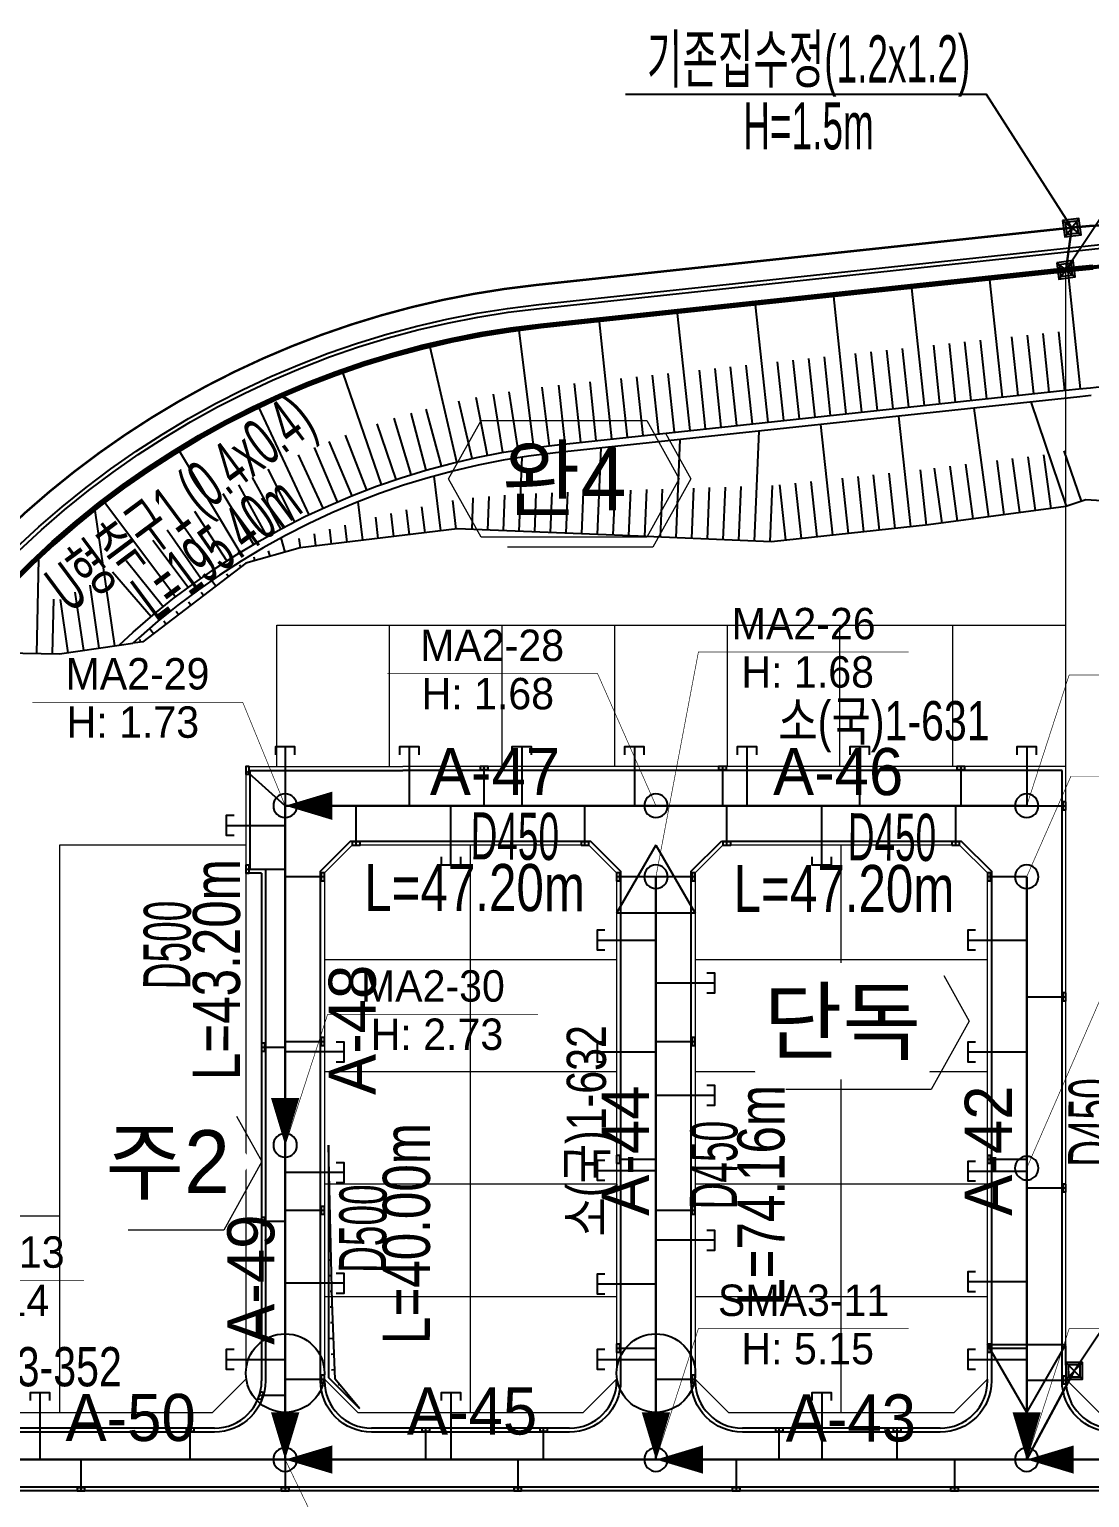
# Model space of a CAD drawing. Extents: x 230860 to 235519, y 342878 to 344985.
# Drawn here: x 232319.9 to 232454.9, y 344217 to 344403.8 of the extents above; entities that cross this region are included whole.
import ezdxf
from ezdxf.enums import TextEntityAlignment as Align

# ---------------------------------------------------------------- set-up
doc = ezdxf.new("R2010")
doc.units = 0
doc.set_wipeout_variables(frame=1)
doc.linetypes.add('PHANTOM2', pattern=[1.25, 0.625, -0.125, 0.125, -0.125, 0.125, -0.125])
for name, color, linetype in [('##L형측구', 8, 'Continuous'), ('##보도', 3, 'Continuous'), ('#00_구역계_금회 변경(210413)', 1, 'Continuous'), ('CE-SLOP-FILL', 9, 'Continuous'), ('MN info M1', 2, 'Continuous'), ('storm_2호 우수받이', 1, 'Continuous'), ('storm_arrow', 7, 'Continuous'), ('storm_MH', 2, 'Continuous'), ('storm_pipe dia_length', 7, 'Continuous'), ('storm_pipe text', 1, 'Continuous'), ('storm_U형측구', 130, 'Continuous'), ('storm_블록연결관', 1, 'Continuous'), ('storm_집수정', 4, 'Continuous'), ('도로시종점', 1, 'Continuous'), ('맨홀지시선', 7, 'Continuous'), ('블록맨홀', 1, 'Continuous')]:
    doc.layers.add(name, color=color, linetype=linetype)
for name, color, linetype, lineweight in [('00_도로_계획선', 7, 'Continuous', 0), ('0_도로명', 7, 'Continuous', 0), ('0_획지경계선', 8, 'Continuous', 5), ('storm_pipe', 160, 'Continuous', 30), ('블럭명', 7, 'Continuous', 0)]:
    doc.layers.add(name, color=color, linetype=linetype, lineweight=lineweight)
doc.styles.get("Standard").update_dxf_attribs({"font": 'Dotum.TTF'})
doc.styles.add('돋움체', font='DotumChe.TTF')
doc.styles.add('스타일1', font='H2HDRM.TTF')
doc.linetypes.add('XUC', pattern='A,0.4,-0.15,["U <",돋움체,S=0.1,R=0,X=-0.1,Y=-0.05],-0.05', length=0.6)

# ---------------------------------------------------------------- blocks, each defined once
blk = doc.blocks.new('집수정')
at = {"layer": 'storm_집수정', "color": 7}
for p, q in [((244925.87, 275599.39), (244924.05, 275597.04)), ((244926.13, 275597.31), (244923.78, 275599.12))]:
    blk.add_line(p, q, dxfattribs=at)
for points in [[(244924.05, 275597.04), (244926.13, 275597.31), (244925.87, 275599.39), (244923.78, 275599.12)], [(244924.31, 275597.37), (244925.8, 275597.57), (244925.61, 275599.05), (244924.12, 275598.86)]]:
    blk.add_lwpolyline(points, close=True, dxfattribs=at)
blk = doc.blocks.new('1')
at = {"layer": 'storm_MH', "flags": 128}
blk.add_lwpolyline([(-0.75, 0, 1), (0.75, 0, 1)], format="xyb", close=True, dxfattribs=at)

msp = doc.modelspace()

# ---------------------------------------------------------------- hatches: boundary and pattern name
at = {"layer": '블록맨홀'}
h = msp.add_hatch(color=9, dxfattribs=at)
h.dxf.hatch_style = 1
edge = h.paths.add_edge_path(flags=17)
edge.add_line((232453.816, 344377.715), (232451.454, 344379.515))
h.paths.add_polyline_path([(232451.791, 344379.258), (232451.992, 344377.772), (232453.478, 344377.972), (232453.278, 344379.459)], flags=16)
h.paths.add_polyline_path([(232451.454, 344379.515), (232451.735, 344377.434), (232453.816, 344377.715), (232453.535, 344379.796)])
edge = h.paths.add_edge_path()
edge.add_line((232451.735, 344377.434), (232453.535, 344379.796))

# ---------------------------------------------------------------- linework, layer by layer
at = {"layer": '##L형측구'}
for points in [[(232318.251, 344337.849), (232321.131, 344340.523), (232324.102, 344343.096), (232327.16, 344345.564), (232330.301, 344347.923), (232333.524, 344350.174), (232336.822, 344352.31), (232340.193, 344354.332), (232343.632, 344356.235), (232347.134, 344358.019), (232350.695, 344359.678), (232354.313, 344361.214), (232357.982, 344362.623), (232361.697, 344363.905), (232365.454, 344365.056), (232369.25, 344366.077), (232373.078, 344366.965), (232376.934, 344367.721), (232380.815, 344368.341), (232384.809, 344368.839), (232459.086, 344376.788)], [(232348.001, 344309.545), (232367.493, 344309.545)], [(232348.001, 344309.545), (232348.001, 344296.967)], [(232451.401, 344309.545), (232367.493, 344309.545)], [(232451.401, 344232.088), (232451.401, 344309.545)]]:
    msp.add_lwpolyline(points, dxfattribs=at)
for points in [[(232357.001, 344231.845), (232357.001, 344296.717), (232360.829, 344300.545), (232391.372, 344300.545), (232395.201, 344296.717), (232395.201, 344231.845, -0.4142136), (232388.701, 344225.345), (232363.501, 344225.345, -0.4142136)], [(232408.029, 344300.545), (232438.573, 344300.545), (232442.401, 344296.717), (232442.401, 344232.088), (232442.401, 344231.845, -0.4142136), (232435.901, 344225.345), (232410.701, 344225.345, -0.4142136), (232404.201, 344231.845), (232404.201, 344296.717)], [(232531.151, 344102.341, 0.4142136), (232559.651, 344130.841), (232559.651, 344135.975), (232561.401, 344151.229), (232561.401, 344205.845, 0.4142136), (232548.901, 344218.345), (232270.911, 344218.345, 0.4142136), (232258.411, 344205.845), (232258.411, 344117.841, 0.4142136), (232273.911, 344102.341)]]:
    msp.add_lwpolyline(points, format="xyb", close=True, dxfattribs=at)
for points in [[(232348.001, 344296.967), (232350.001, 344296.967), (232350.001, 344231.845, -0.4142136), (232343.501, 344225.345), (232270.911, 344225.345, -0.4142136)], [(232457.901, 344225.345, -0.4142136), (232451.401, 344231.845)]]:
    msp.add_lwpolyline(points, format="xyb", dxfattribs=at)
at = {"layer": '##보도', "color": 8}
for points in [[(232318.598, 344337.489), (232321.465, 344340.151), (232324.423, 344342.712), (232327.467, 344345.169), (232330.595, 344347.518), (232333.803, 344349.759), (232337.087, 344351.886), (232340.443, 344353.899), (232343.866, 344355.794), (232347.353, 344357.569), (232350.898, 344359.221), (232354.5, 344360.75), (232358.153, 344362.154), (232361.852, 344363.429), (232365.592, 344364.575), (232369.371, 344365.592), (232373.183, 344366.476), (232377.022, 344367.228), (232380.885, 344367.846), (232384.867, 344368.342), (232459.136, 344376.291)], [(232349.501, 344296.467), (232347.501, 344296.467)], [(232349.501, 344296.467), (232349.501, 344231.845)], [(232451.901, 344233.845), (232451.901, 344236.33)], [(232357.501, 344232.088), (232357.501, 344231.845)], [(232394.701, 344232.088), (232394.701, 344231.845)], [(232404.701, 344232.088), (232404.701, 344231.845)], [(232451.901, 344231.845), (232451.901, 344232.088)], [(232388.701, 344225.845), (232363.501, 344225.845)], [(232435.901, 344225.845), (232410.701, 344225.845)]]:
    msp.add_lwpolyline(points, dxfattribs=at)
for points in [[(232343.501, 344225.845), (232270.911, 344225.845, -0.4142136), (232258.911, 344237.845), (232258.911, 344281.493)], [(232435.901, 344225.845, 0.4142136), (232441.901, 344231.845), (232441.901, 344232.088)], [(232560.901, 344151.258), (232560.901, 344205.845, 0.4142136), (232548.901, 344217.845), (232270.911, 344217.845, 0.4142136), (232258.911, 344205.845), (232258.911, 344117.841, 0.4142136), (232273.911, 344102.841), (232531.151, 344102.841)]]:
    msp.add_lwpolyline(points, format="xyb", dxfattribs=at)
for centre, start, end in [((232343.501, 344231.845), 270, 0), ((232363.501, 344231.845), 180, 270), ((232388.701, 344231.845), 270, 0), ((232410.701, 344231.845), 180, 270), ((232457.901, 344231.845), 180, 270)]:
    msp.add_arc(centre, 6, start, end, dxfattribs=at)
at = {"layer": '#00_구역계_금회 변경(210413)', "linetype": 'PHANTOM2', "ltscale": 20, "const_width": 0.3, "flags": 128}
msp.add_lwpolyline([(232023.898, 344289.364), (232030.531, 344289.026), (232043.601, 344288.138), (232080.14, 344285.346), (232097.92, 344284.293), (232117.754, 344282.993), (232125.614, 344282.399), (232137.55, 344281.631), (232157.734, 344280.228), (232177.728, 344278.951), (232198.023, 344277.905), (232218.42, 344278.857), (232233.264, 344282.106), (232245.282, 344286.376), (232249.795, 344288.107), (232254.246, 344289.994), (232258.628, 344292.034), (232262.937, 344294.225), (232267.168, 344296.565), (232271.314, 344299.05), (232275.372, 344301.678), (232279.336, 344304.445), (232283.201, 344307.347), (232286.964, 344310.383), (232290.618, 344313.547), (232294.161, 344316.836), (232297.587, 344320.246), (232313.67, 344336.818), (232316.517, 344339.652), (232319.461, 344342.385), (232322.497, 344345.015), (232325.623, 344347.537), (232328.835, 344349.95), (232332.128, 344352.249), (232335.499, 344354.434), (232338.943, 344356.5), (232342.458, 344358.445), (232346.037, 344360.267), (232349.678, 344361.964), (232353.376, 344363.533), (232357.125, 344364.974), (232360.922, 344366.284), (232364.763, 344367.461), (232368.642, 344368.504), (232372.554, 344369.412), (232376.496, 344370.184), (232380.463, 344370.818), (232384.449, 344371.315), (232452.997, 344378.651), (232454.948, 344378.828), (232456.904, 344378.941), (232458.862, 344378.99), (232460.821, 344378.975), (232462.779, 344378.896), (232464.733, 344378.753), (232466.681, 344378.546), (232468.621, 344378.276), (232470.552, 344377.943), (232479.652, 344375.902), (232481.041, 344375.59), (232483.596, 344374.968), (232486.45, 344374.273), (232495.009, 344372.461), (232499.081, 344371.599), (232538.644, 344362.748), (232557.298, 344357.07), (232563.106, 344355.345), (232564.403, 344354.983), (232565.712, 344354.665), (232567.03, 344354.392), (232568.357, 344354.162), (232569.691, 344353.978), (232571.031, 344353.839), (232572.374, 344353.745), (232573.72, 344353.696), (232575.067, 344353.693), (232576.413, 344353.734), (232577.757, 344353.822), (232579.097, 344353.954), (232580.432, 344354.131), (232598.835, 344356.893), (232598.835, 344356.893), (232615.69, 344360.429), (232622.221, 344361.986), (232625.865, 344362.855), (232625.865, 344362.855), (232628.057, 344363.164), (232630.257, 344363.409), (232632.463, 344363.589), (232634.674, 344363.704), (232636.887, 344363.755), (232727.023, 344364.533), (232729.387, 344364.517), (232731.749, 344364.427), (232751.97, 344362.95), (232759.941, 344362.231), (232763.82, 344361.752), (232765.63, 344361.529), (232770.755, 344360.805), (232775.792, 344360.018), (232783.656, 344358.526), (232791.466, 344356.778), (232799.216, 344354.778), (232806.896, 344352.526), (232814.499, 344350.026), (232822.017, 344347.28), (232829.441, 344344.291), (232836.764, 344341.061), (232843.979, 344337.596), (232889.108, 344314.57), (232889.481, 344309.391), (232881.341, 344266.254), (232877.499, 344246.611), (232874.945, 344232.517), (232874.271, 344218.268), (232875.134, 344209.776), (232882.429, 344185.035), (232895.612, 344149.82), (232922.066, 344102.477), (232926.514, 344094.161), (232980.514, 344014.161), (233008.876, 343976.936), (233012.741, 343966.88), (233016.145, 343887.735), (233019.822, 343868.381), (233044.8, 343774.592), (233048.514, 343693.67), (233049.441, 343688.235), (233067.194, 343632.173), (233067.437, 343629.126), (233063.809, 343533.354), (233064.439, 343522.175), (233066.65, 343513.19), (233069.773, 343505.386), (233076.074, 343497.513), (233086.501, 343489.662), (233097.943, 343482.445), (233107.682, 343477.119), (233111.504, 343458.117), (233108.754, 343456.627), (233108.754, 343456.627), (233101.78, 343447.36), (233096.55, 343445.52), (233091.07, 343439.83), (233084.14, 343428.36), (233080.25, 343421.92), (233079.96, 343405.11), (233076.11, 343391.99), (233061.15, 343374.45), (233058.66, 343365.76), (233054.631, 343358.506), (233052.7, 343355.03), (233049.51, 343341.3), (233049.77, 343339.48), (233030.245, 343335.193), (232974.33, 343277.97), (232971.95, 343277.48), (232966.13, 343276.28), (232965.81, 343276.07), (232937.137, 343257.61), (232818.11, 343134.97), (232811.86, 343128.78), (232723.615, 343039.09), (232720.48, 343029.84), (232714.93, 343028.2), (232708.85, 343027.68), (232702.89, 343025.34), (232684.48, 343022.24), (232675.86, 343014.96), (232656.64, 343016.47), (232650.39, 343016.96), (232638.289, 343018.529), (232634.217, 343019.058), (232632.486, 343019.083), (232506.755, 343150.979), (232371.045, 343280.518), (232230.117, 343412.802), (232224.857, 343417.715), (232195.632, 343445.009), (232179.037, 343460.762), (232168.555, 343473.181), (232153.897, 343495.289), (232142.471, 343517.128), (232140.188, 343522.455), (232136.055, 343538.551), (232135.467, 343554.863), (232135.387, 343561.34), (232135.248, 343572.67), (232136.365, 343598.107), (232151.049, 343812.635), (232150.562, 343932.138), (232150.55, 343933.659), (232150.434, 343938.657), (232150.199, 343943.652), (232149.845, 343948.639), (232149.373, 343953.617), (232148.782, 343958.582), (232148.073, 343963.531), (232147.246, 343968.462), (232146.302, 343973.373), (232145.242, 343978.259), (232144.066, 343983.118), (232142.774, 343987.949), (232141.367, 343992.747), (232139.847, 343997.51), (232138.214, 344002.236), (232136.469, 344006.921), (232134.612, 344011.564), (232132.646, 344016.161), (232130.571, 344020.71), (232128.388, 344025.208), (232126.099, 344029.654), (232123.704, 344034.043), (232121.206, 344038.374), (232118.605, 344042.644), (232115.903, 344046.851), (232091.852, 344083.341), (232067.899, 344083.341), (232034.824, 344133.522), (232018.39, 344158.455), (232018.044, 344158.981), (232015.314, 344163.17), (232012.618, 344167.381), (232009.957, 344171.614), (232007.331, 344175.868), (232004.739, 344180.144), (232002.183, 344184.442), (231999.662, 344188.759), (231997.177, 344193.098), (231994.727, 344197.457), (231992.313, 344201.835), (231989.935, 344206.234), (231988.663, 344208.633), (231980.325, 344221.579), (231979.44, 344223.353), (231977.24, 344227.856), (231975.075, 344232.377), (231972.948, 344236.916), (231970.858, 344241.471), (231968.806, 344246.044), (231966.791, 344250.634), (231964.813, 344255.24), (231962.874, 344259.861), (231960.973, 344264.499), (231959.109, 344269.152), (231957.284, 344273.821), (231955.497, 344278.503), (231955.072, 344279.647), (231953.749, 344283.201), (231952.039, 344287.912), (231951.662, 344288.978), (231952.635, 344288.989), (231960.846, 344288.871), (231961.863, 344288.878), (231968.729, 344288.926), (231974.518, 344289.119), (231985.163, 344289.397), (231990.881, 344289.479), (232002.63, 344289.477), (232002.63, 344289.477), (232010.957, 344289.395), (232021.545, 344289.37)], close=True, dxfattribs=at)
at = {"layer": '00_도로_계획선', "linetype": 'Continuous'}
for points in [[(232455.318, 344373.841), (232453.489, 344373.675), (232385.024, 344366.348), (232381.167, 344365.867), (232377.371, 344365.26), (232373.6, 344364.522), (232369.857, 344363.653), (232366.145, 344362.655), (232362.47, 344361.529), (232358.838, 344360.276), (232355.25, 344358.897), (232351.711, 344357.395), (232348.228, 344355.772), (232344.803, 344354.028), (232341.44, 344352.167), (232338.146, 344350.191), (232334.92, 344348.1), (232331.769, 344345.9), (232328.695, 344343.591), (232325.705, 344341.179), (232322.8, 344338.662), (232319.983, 344336.047), (232317.228, 344333.305)], [(232451.901, 344232.088), (232451.901, 344373.505)], [(232351.459, 344328.045), (232451.901, 344328.045)], [(232347.501, 344310.045), (232347.501, 344232.088)], [(232323.776, 344300.045), (232323.776, 344227.845)], [(232357.501, 344296.51), (232357.501, 344232.088)], [(232394.701, 344296.51), (232394.701, 344232.088)], [(232404.701, 344296.51), (232404.701, 344232.088)], [(232441.901, 344232.088), (232441.901, 344296.51)], [(232261.911, 344252.845), (232323.776, 344252.845)], [(232347.501, 344232.088), (232343.258, 344227.845)], [(232357.501, 344232.088), (232361.743, 344227.845)], [(232394.701, 344232.088), (232390.458, 344227.845)], [(232404.701, 344232.088), (232408.943, 344227.845)], [(232441.901, 344232.088), (232437.658, 344227.845)], [(232451.901, 344232.088), (232456.144, 344227.845)], [(232270.396, 344227.845), (232343.258, 344227.845)], [(232361.743, 344227.845), (232390.458, 344227.845)], [(232408.943, 344227.845), (232433.416, 344227.845)], [(232433.416, 344227.845), (232437.658, 344227.845)]]:
    msp.add_lwpolyline(points, dxfattribs=at)
at = {"layer": '00_도로_계획선', "linetype": 'Continuous', "flags": 128}
for points in [[(232351.459, 344310.045), (232351.459, 344328.045)], [(232347.501, 344310.045), (232367.493, 344310.045)], [(232451.901, 344310.045), (232367.493, 344310.045)], [(232347.501, 344300.045), (232323.776, 344300.045)], [(232361.036, 344300.045), (232357.501, 344296.51)], [(232391.165, 344300.045), (232361.036, 344300.045)], [(232391.165, 344300.045), (232394.701, 344296.51)], [(232408.236, 344300.045), (232404.701, 344296.51)], [(232438.366, 344300.045), (232408.236, 344300.045)], [(232438.366, 344300.045), (232441.901, 344296.51)]]:
    msp.add_lwpolyline(points, dxfattribs=at)
at = {"layer": '0_획지경계선'}
for p, q in [((232376.101, 344227.845), (232376.101, 344300.045)), ((232423.301, 344227.845), (232423.301, 344300.045)), ((232357.501, 344285.462), (232394.701, 344285.462)), ((232404.701, 344285.462), (232441.901, 344285.462)), ((232357.501, 344271.215), (232394.701, 344271.215)), ((232404.701, 344271.215), (232441.901, 344271.215)), ((232357.501, 344256.914), (232394.701, 344256.914)), ((232404.701, 344256.914), (232441.901, 344256.914)), ((232357.501, 344242.613), (232394.701, 344242.613)), ((232404.701, 344242.613), (232441.901, 344242.613))]:
    msp.add_line(p, q, dxfattribs=at)
for points in [[(232365.792, 344310.045), (232365.792, 344328.045)], [(232380.125, 344310.045), (232380.125, 344328.045)], [(232394.458, 344310.045), (232394.458, 344328.045)], [(232408.791, 344310.045), (232408.791, 344328.045)], [(232423.124, 344310.045), (232423.124, 344328.045)], [(232437.513, 344310.045), (232437.513, 344328.045)]]:
    msp.add_lwpolyline(points, dxfattribs=at)
at = {"layer": 'CE-SLOP-FILL', "color": 8}
for p, q in [((232453.759, 344358.116), (232452.163, 344373.03)), ((232433.873, 344355.987), (232432.277, 344370.902)), ((232443.816, 344357.051), (232442.22, 344371.966)), ((232413.986, 344353.859), (232412.39, 344368.774)), ((232423.93, 344354.923), (232422.334, 344369.838)), ((232404.043, 344352.795), (232402.447, 344367.71)), ((232384.162, 344350.621), (232382.306, 344365.505)), ((232394.1, 344351.731), (232392.504, 344366.646)), ((232447.793, 344357.477), (232446.995, 344364.934)), ((232449.782, 344357.69), (232448.984, 344365.147)), ((232451.771, 344357.903), (232450.973, 344365.36)), ((232374.338, 344348.781), (232370.947, 344363.393)), ((232429.896, 344355.562), (232429.098, 344363.019)), ((232431.884, 344355.774), (232431.086, 344363.232)), ((232435.862, 344356.2), (232435.063, 344363.658)), ((232437.85, 344356.413), (232437.052, 344363.87)), ((232439.839, 344356.626), (232439.041, 344364.083)), ((232441.828, 344356.839), (232441.029, 344364.296)), ((232445.805, 344357.264), (232445.007, 344364.722)), ((232415.975, 344354.072), (232415.177, 344361.529)), ((232417.964, 344354.285), (232417.166, 344361.742)), ((232419.952, 344354.498), (232419.154, 344361.955)), ((232421.941, 344354.71), (232421.143, 344362.168)), ((232425.918, 344355.136), (232425.12, 344362.593)), ((232427.907, 344355.349), (232427.109, 344362.806)), ((232364.761, 344345.923), (232359.868, 344360.102)), ((232396.089, 344351.944), (232395.291, 344359.401)), ((232398.077, 344352.156), (232397.279, 344359.614)), ((232400.066, 344352.369), (232399.268, 344359.827)), ((232402.055, 344352.582), (232401.257, 344360.04)), ((232406.032, 344353.008), (232405.234, 344360.465)), ((232408.021, 344353.221), (232407.222, 344360.678)), ((232410.009, 344353.433), (232409.211, 344360.891)), ((232411.998, 344353.646), (232411.2, 344361.104)), ((232380.208, 344350.017), (232379.025, 344357.423)), ((232382.183, 344350.333), (232381, 344357.739)), ((232386.147, 344350.868), (232385.219, 344358.31)), ((232388.134, 344351.092), (232387.336, 344358.55)), ((232390.123, 344351.305), (232389.325, 344358.763)), ((232392.111, 344351.518), (232391.313, 344358.975)), ((232355.535, 344342.077), (232349.198, 344355.672)), ((232372.4, 344348.286), (232370.453, 344355.529)), ((232376.286, 344349.233), (232374.591, 344356.539)), ((232378.245, 344349.637), (232376.803, 344356.997)), ((232442.071, 344341.816), (232440.208, 344355.66)), ((232451.978, 344343.165), (232447.454, 344356.435)), ((232366.651, 344346.575), (232364.205, 344353.665)), ((232368.556, 344347.183), (232366.359, 344354.353)), ((232370.469, 344347.767), (232368.522, 344355.01)), ((232432.153, 344340.542), (232430.635, 344354.635)), ((232362.886, 344345.226), (232360.195, 344352.227)), ((232412.257, 344338.723), (232412.852, 344352.732)), ((232422.21, 344339.471), (232420.692, 344353.571)), ((232346.763, 344337.286), (232339.047, 344350.149)), ((232359.179, 344343.726), (232356.249, 344350.63)), ((232361.02, 344344.507), (232358.09, 344351.412)), ((232392.275, 344339.564), (232392.708, 344350.576)), ((232402.266, 344339.147), (232402.798, 344351.656)), ((232453.871, 344343.81), (232451.682, 344350.232)), ((232357.348, 344342.922), (232354.18, 344349.719)), ((232382.283, 344339.958), (232382.654, 344349.395)), ((232438.106, 344341.282), (232437.168, 344348.258)), ((232440.089, 344341.549), (232439.154, 344348.498)), ((232444.053, 344342.083), (232443.125, 344348.978)), ((232446.035, 344342.349), (232445.111, 344349.217)), ((232448.017, 344342.616), (232447.097, 344349.457)), ((232449.999, 344342.883), (232449.082, 344349.697)), ((232351.964, 344340.276), (232348.333, 344346.838)), ((232353.744, 344341.187), (232350.342, 344347.871)), ((232372.304, 344340.014), (232371.466, 344347)), ((232420.222, 344339.257), (232419.462, 344346.308)), ((232424.199, 344339.685), (232423.44, 344346.735)), ((232426.187, 344339.9), (232425.428, 344346.948)), ((232428.176, 344340.114), (232427.417, 344347.162)), ((232430.164, 344340.328), (232429.405, 344347.375)), ((232434.141, 344340.756), (232433.382, 344347.802)), ((232436.124, 344341.016), (232435.182, 344348.018)), ((232348.478, 344338.314), (232344.62, 344344.746)), ((232350.214, 344339.308), (232346.583, 344345.87)), ((232378.286, 344340.115), (232378.455, 344344.403)), ((232380.284, 344340.036), (232380.462, 344344.555)), ((232384.281, 344339.879), (232384.474, 344344.777)), ((232386.28, 344339.8), (232386.479, 344344.863)), ((232388.278, 344339.722), (232388.483, 344344.934)), ((232390.277, 344339.643), (232390.487, 344345.002)), ((232394.274, 344339.486), (232394.496, 344345.139)), ((232396.272, 344339.401), (232396.518, 344345.206)), ((232398.27, 344339.317), (232398.523, 344345.271)), ((232400.268, 344339.232), (232400.527, 344345.336)), ((232404.265, 344339.062), (232404.537, 344345.467)), ((232406.263, 344338.977), (232406.541, 344345.532)), ((232408.261, 344338.892), (232408.546, 344345.597)), ((232410.259, 344338.807), (232410.55, 344345.662)), ((232414.256, 344338.638), (232414.559, 344345.792)), ((232416.245, 344338.829), (232415.485, 344345.881)), ((232418.233, 344339.043), (232417.474, 344346.094)), ((232330.816, 344325.388), (232328.3, 344342.63)), ((232338.541, 344331.602), (232329.532, 344343.594)), ((232345.076, 344336.212), (232340.997, 344342.505)), ((232362.375, 344338.823), (232361.786, 344343.732)), ((232368.332, 344339.538), (232367.955, 344342.687)), ((232370.318, 344339.776), (232369.919, 344343.104)), ((232374.29, 344340.253), (232373.854, 344343.888)), ((232376.287, 344340.193), (232376.447, 344344.237)), ((232343.402, 344335.118), (232339.108, 344341.268)), ((232360.389, 344338.585), (232360.129, 344340.759)), ((232364.361, 344339.061), (232364.036, 344341.767)), ((232366.347, 344339.3), (232365.995, 344342.234)), ((232340.14, 344332.803), (232335.636, 344338.799)), ((232341.762, 344333.973), (232337.469, 344340.123)), ((232352.508, 344337.327), (232351.99, 344339.148)), ((232354.432, 344337.87), (232354.288, 344339.07)), ((232356.418, 344338.109), (232356.232, 344339.66)), ((232358.404, 344338.347), (232358.179, 344340.224)), ((232350.584, 344336.78), (232350.389, 344337.467)), ((232320.891, 344324.419), (232321.133, 344336.433)), ((232336.976, 344330.357), (232332.267, 344336.194)), ((232346.869, 344335.422), (232346.675, 344335.677)), ((232348.66, 344336.233), (232348.536, 344336.671)), ((232328.837, 344325.099), (232327.665, 344333.135)), ((232335.426, 344329.093), (232330.516, 344334.762)), ((232343.687, 344332.998), (232343.14, 344333.716)), ((232345.278, 344334.21), (232345.038, 344334.525)), ((232322.891, 344324.379), (232323.031, 344331.351)), ((232324.879, 344324.522), (232323.89, 344331.298)), ((232326.858, 344324.811), (232325.776, 344332.226)), ((232342.096, 344331.786), (232341.797, 344332.178)), ((232338.914, 344329.362), (232338.614, 344329.756)), ((232340.505, 344330.574), (232340.202, 344330.972)), ((232335.732, 344326.938), (232335.229, 344327.599)), ((232337.323, 344328.15), (232337.04, 344328.522)), ((232334.083, 344325.865), (232334.035, 344326.194)), ((232358.015, 344261.235), (232358.008, 344261.235)), ((232358.061, 344259.236), (232358.031, 344259.235)), ((232358.108, 344257.236), (232358.001, 344257.234)), ((232358.154, 344255.237), (232358.077, 344255.235)), ((232358.201, 344253.237), (232358.101, 344253.235)), ((232358.247, 344251.238), (232358.124, 344251.235)), ((232358.294, 344249.238), (232358.147, 344249.235)), ((232358.34, 344247.239), (232358.001, 344247.231)), ((232358.387, 344245.239), (232358.194, 344245.235)), ((232358.433, 344243.24), (232358.217, 344243.235)), ((232358.492, 344241.241), (232358.246, 344241.23)), ((232358.577, 344239.243), (232358.289, 344239.23)), ((232358.663, 344237.244), (232358.001, 344237.216)), ((232358.749, 344235.246), (232358.375, 344235.23)), ((232358.834, 344233.248), (232358.417, 344233.23)), ((232359.415, 344231.439), (232359.262, 344231.313)), ((232360.683, 344229.892), (232360.606, 344229.829))]:
    msp.add_line(p, q, dxfattribs=at)
for points in [[(232455.355, 344373.342), (232453.538, 344373.178), (232451.954, 344373.008), (232385.082, 344365.851), (232381.237, 344365.372), (232377.459, 344364.768), (232373.705, 344364.033), (232369.978, 344363.168), (232366.283, 344362.174), (232362.625, 344361.053), (232359.009, 344359.806), (232355.437, 344358.433), (232351.915, 344356.938), (232348.447, 344355.322), (232345.038, 344353.587), (232341.69, 344351.734), (232338.41, 344349.767), (232335.199, 344347.685), (232332.062, 344345.495), (232329.003, 344343.197), (232326.025, 344340.795), (232323.134, 344338.29), (232320.329, 344335.686), (232317.584, 344332.954)], [(232314.411, 344324.549), (232323.776, 344324.361), (232331.37, 344325.469), (232333.15, 344327.121), (232335.648, 344329.285), (232338.219, 344331.36), (232340.863, 344333.345), (232343.574, 344335.238), (232346.35, 344337.038), (232349.182, 344338.736), (232352.074, 344340.337), (232355.02, 344341.837), (232358.014, 344343.232), (232361.059, 344344.524), (232364.148, 344345.711), (232367.27, 344346.788), (232370.429, 344347.756), (232373.622, 344348.615), (232376.843, 344349.362), (232380.085, 344349.997), (232383.35, 344350.519), (232386.808, 344350.95), (232451.901, 344357.917)], [(232451.901, 344357.917), (232453.55, 344358.093), (232455.014, 344358.25), (232456.466, 344358.382), (232457.752, 344358.456), (232459.04, 344358.488), (232460.329, 344358.478), (232461.617, 344358.426), (232462.901, 344358.332), (232464.184, 344358.196), (232465.465, 344358.018), (232466.737, 344357.798), (232468.161, 344357.504), (232494.609, 344351.593), (232533.411, 344342.92), (232541.204, 344340.544), (232542.401, 344339.309), (232542.401, 344336.89), (232554.281, 344237.95), (232550.072, 344229.209)], [(232455.112, 344357.255), (232453.657, 344357.099), (232386.923, 344349.957), (232383.49, 344349.529), (232380.26, 344349.013), (232377.052, 344348.384), (232373.865, 344347.645), (232370.706, 344346.795), (232367.58, 344345.837), (232364.49, 344344.771), (232361.434, 344343.597), (232358.421, 344342.318), (232355.458, 344340.937), (232352.543, 344339.453), (232349.681, 344337.87), (232346.88, 344336.189), (232344.132, 344334.409), (232341.449, 344332.535), (232338.834, 344330.57), (232336.29, 344328.518), (232333.818, 344326.377), (232333.114, 344325.724)], [(232451.901, 344343.138), (232434.411, 344340.785), (232414.411, 344338.631), (232394.411, 344339.48), (232374.411, 344340.267), (232354.411, 344337.868), (232347.501, 344335.904), (232334.38, 344325.908), (232333.114, 344325.724)], [(232541.401, 344337.123), (232534.411, 344338.748), (232514.411, 344339.345), (232494.411, 344339.949), (232474.411, 344342.762), (232454.411, 344343.994), (232451.901, 344343.138)], [(232331.37, 344325.469), (232333.114, 344325.724)], [(232361.95, 344228.345), (232358.884, 344232.088), (232358.466, 344241.845), (232358.001, 344261.845)], [(232358.001, 344261.845), (232358.001, 344232.295), (232361.95, 344228.345)]]:
    msp.add_lwpolyline(points, dxfattribs=at)
at = {"layer": 'storm_2호 우수받이'}
for p, q in [((232352.501, 344305.045), (232347.501, 344309.545)), ((232377.838, 344305.045), (232377.838, 344310.045)), ((232408.175, 344310.045), (232408.175, 344305.045)), ((232438.513, 344310.045), (232438.513, 344305.045)), ((232361.536, 344300.045), (232361.536, 344305.045)), ((232390.665, 344300.045), (232390.665, 344305.045)), ((232408.736, 344300.045), (232408.736, 344305.045)), ((232408.736, 344300.045), (232408.736, 344305.045)), ((232408.736, 344300.045), (232408.736, 344305.045)), ((232408.736, 344300.045), (232408.736, 344305.045)), ((232437.866, 344300.045), (232437.866, 344305.045)), ((232437.866, 344300.045), (232437.866, 344305.045)), ((232437.866, 344300.045), (232437.866, 344305.045)), ((232437.866, 344300.045), (232437.866, 344305.045)), ((232446.901, 344305.045), (232451.901, 344305.045)), ((232357.501, 344296.01), (232352.501, 344296.01)), ((232399.701, 344296.01), (232394.701, 344296.01)), ((232404.701, 344296.01), (232399.701, 344296.01)), ((232446.901, 344296.01), (232441.901, 344296.01)), ((232446.901, 344280.726), (232451.901, 344280.726)), ((232349.501, 344274.317), (232352.501, 344274.317)), ((232352.501, 344275.045), (232357.501, 344275.045)), ((232399.701, 344275.045), (232404.701, 344275.045)), ((232399.701, 344260.045), (232395.101, 344260.045)), ((232446.901, 344260.045), (232441.901, 344260.045)), ((232446.901, 344260.045), (232441.901, 344260.045)), ((232446.901, 344256.407), (232451.901, 344256.407)), ((232352.501, 344253.562), (232357.501, 344253.562)), ((232399.701, 344253.562), (232404.701, 344253.562)), ((232349.501, 344252.167), (232352.501, 344252.167)), ((232394.701, 344236.01), (232399.701, 344236.01)), ((232441.901, 344236.01), (232446.901, 344236.01)), ((232352.501, 344232.088), (232357.501, 344232.088)), ((232399.701, 344232.088), (232404.701, 344232.088)), ((232446.901, 344231.966), (232451.901, 344231.966)), ((232349.224, 344230.045), (232352.501, 344230.045)), ((232340.401, 344221.845), (232340.401, 344225.845)), ((232370.401, 344221.845), (232370.401, 344225.845)), ((232385.401, 344221.845), (232385.401, 344225.845)), ((232415.401, 344221.845), (232415.401, 344225.845)), ((232430.401, 344221.845), (232430.401, 344225.845)), ((232326.509, 344221.845), (232326.509, 344217.845)), ((232352.501, 344221.845), (232352.501, 344217.845)), ((232382.107, 344221.845), (232382.107, 344217.845)), ((232409.906, 344221.845), (232409.906, 344217.845)), ((232437.705, 344221.845), (232437.705, 344217.845))]:
    msp.add_line(p, q, dxfattribs=at)
for points in [[(232347.901, 344310.045), (232347.501, 344310.045), (232347.501, 344309.045), (232347.901, 344309.045)], [(232377.338, 344309.645), (232378.338, 344309.645), (232378.338, 344310.045), (232377.338, 344310.045)], [(232407.675, 344309.645), (232408.675, 344309.645), (232408.675, 344310.045), (232407.675, 344310.045)], [(232438.013, 344309.645), (232439.013, 344309.645), (232439.013, 344310.045), (232438.013, 344310.045)], [(232451.901, 344305.545), (232451.501, 344305.545), (232451.501, 344304.545), (232451.901, 344304.545)], [(232361.036, 344300.045), (232362.036, 344300.045), (232362.036, 344300.445), (232361.036, 344300.445)], [(232390.165, 344300.045), (232391.165, 344300.045), (232391.165, 344300.445), (232390.165, 344300.445)], [(232408.236, 344300.045), (232409.236, 344300.045), (232409.236, 344300.445), (232408.236, 344300.445)], [(232437.366, 344300.045), (232438.366, 344300.045), (232438.366, 344300.445), (232437.366, 344300.445)], [(232347.901, 344297.467), (232347.501, 344297.467), (232347.501, 344296.467), (232347.901, 344296.467)], [(232357.501, 344296.51), (232357.101, 344296.51), (232357.101, 344295.51), (232357.501, 344295.51)], [(232395.101, 344296.51), (232394.701, 344296.51), (232394.701, 344295.51), (232395.101, 344295.51)], [(232404.701, 344296.51), (232404.301, 344296.51), (232404.301, 344295.51), (232404.701, 344295.51)], [(232442.301, 344296.51), (232441.901, 344296.51), (232441.901, 344295.51), (232442.301, 344295.51)], [(232451.901, 344281.226), (232451.501, 344281.226), (232451.501, 344280.226), (232451.901, 344280.226)], [(232357.501, 344275.545), (232357.101, 344275.545), (232357.101, 344274.545), (232357.501, 344274.545)], [(232404.701, 344275.545), (232404.301, 344275.545), (232404.301, 344274.545), (232404.701, 344274.545)], [(232349.901, 344274.817), (232349.501, 344274.817), (232349.501, 344273.817), (232349.901, 344273.817)], [(232395.101, 344260.545), (232394.701, 344260.545), (232394.701, 344259.545), (232395.101, 344259.545)], [(232442.301, 344260.545), (232441.901, 344260.545), (232441.901, 344259.545), (232442.301, 344259.545)], [(232442.301, 344260.545), (232441.901, 344260.545), (232441.901, 344259.545), (232442.301, 344259.545)], [(232451.901, 344256.907), (232451.501, 344256.907), (232451.501, 344255.907), (232451.901, 344255.907)], [(232357.501, 344254.062), (232357.101, 344254.062), (232357.101, 344253.062), (232357.501, 344253.062)], [(232404.701, 344254.062), (232404.301, 344254.062), (232404.301, 344253.062), (232404.701, 344253.062)], [(232349.901, 344252.667), (232349.501, 344252.667), (232349.501, 344251.667), (232349.901, 344251.667)], [(232395.101, 344236.51), (232394.701, 344236.51), (232394.701, 344235.51), (232395.101, 344235.51)], [(232442.301, 344236.51), (232441.901, 344236.51), (232441.901, 344235.51), (232442.301, 344235.51)], [(232357.501, 344232.588), (232357.101, 344232.588), (232357.101, 344231.588), (232357.501, 344231.588)], [(232404.701, 344232.588), (232404.301, 344232.588), (232404.301, 344231.588), (232404.701, 344231.588)], [(232451.901, 344232.466), (232451.501, 344232.466), (232451.501, 344231.466), (232451.901, 344231.466)], [(232349.382, 344230.52), (232349.761, 344230.394), (232349.447, 344229.445), (232349.067, 344229.571)], [(232339.901, 344225.445), (232340.901, 344225.445), (232340.901, 344225.845), (232339.901, 344225.845)], [(232369.901, 344225.445), (232370.901, 344225.445), (232370.901, 344225.845), (232369.901, 344225.845)], [(232384.901, 344225.445), (232385.901, 344225.445), (232385.901, 344225.845), (232384.901, 344225.845)], [(232414.901, 344225.445), (232415.901, 344225.445), (232415.901, 344225.845), (232414.901, 344225.845)], [(232429.901, 344225.445), (232430.901, 344225.445), (232430.901, 344225.845), (232429.901, 344225.845)], [(232326.009, 344217.845), (232327.009, 344217.845), (232327.009, 344218.245), (232326.009, 344218.245)], [(232352.001, 344217.845), (232353.001, 344217.845), (232353.001, 344218.245), (232352.001, 344218.245)], [(232381.607, 344217.845), (232382.607, 344217.845), (232382.607, 344218.245), (232381.607, 344218.245)], [(232409.406, 344217.845), (232410.406, 344217.845), (232410.406, 344218.245), (232409.406, 344218.245)], [(232437.205, 344217.845), (232438.205, 344217.845), (232438.205, 344218.245), (232437.205, 344218.245)]]:
    msp.add_lwpolyline(points, close=True, dxfattribs=at)
msp.add_lwpolyline([(232347.501, 344296.967), (232352.501, 344296.967)], dxfattribs=at)
at = {"layer": 'storm_arrow'}
for points in [[(232352.501, 344305.045, 0, 3.6, 0), (232358.501, 344305.045, 0, 2.977, 0)], [(232352.501, 344261.845, 0, 3.6, 0), (232352.501, 344267.845, 0, 2.977, 0)], [(232352.501, 344221.845, 0, 3.6, 0), (232352.501, 344227.845, 0, 2.977, 0)], [(232399.701, 344221.845, 0, 3.6, 0), (232399.701, 344227.845, 0, 2.977, 0)], [(232446.901, 344221.845, 0, 3.6, 0), (232446.901, 344227.845, 0, 2.977, 0)], [(232352.501, 344221.845, 0, 3.6, 0), (232358.501, 344221.845, 0, 2.977, 0)], [(232399.701, 344221.845, 0, 3.6, 0), (232405.701, 344221.845, 0, 2.977, 0)], [(232446.901, 344221.845, 0, 3.6, 0), (232452.901, 344221.845, 0, 2.977, 0)]]:
    msp.add_lwpolyline(points, format="xyseb", dxfattribs=at)
at = {"layer": 'storm_pipe', "const_width": 0.3, "flags": 128}
for points in [[(232451.901, 344373.251), (232452.638, 344378.613)], [(232352.501, 344305.045), (232399.701, 344305.045)], [(232352.501, 344261.845), (232352.501, 344305.045)], [(232399.701, 344305.045), (232446.901, 344305.045)], [(232399.701, 344221.845), (232399.701, 344296.01)], [(232446.901, 344296.01), (232446.901, 344221.845)], [(232352.501, 344221.845), (232352.501, 344261.845)], [(232452.951, 344233.137), (232446.901, 344221.845)], [(232304.411, 344221.845), (232352.501, 344221.845)], [(232352.501, 344221.845), (232399.701, 344221.845)], [(232399.701, 344221.845), (232446.901, 344221.845)], [(232446.901, 344221.845), (232506.411, 344221.845)]]:
    msp.add_lwpolyline(points, dxfattribs=at)
at = {"layer": 'storm_U형측구', "linetype": 'XUC', "ltscale": 22, "const_width": 0.5, "flags": 128}
msp.add_lwpolyline([(232451.901, 344373.254), (232385.053, 344366.1), (232381.202, 344365.62), (232377.415, 344365.014), (232373.652, 344364.277), (232369.917, 344363.41), (232366.214, 344362.415), (232362.548, 344361.291), (232358.923, 344360.041), (232355.344, 344358.665), (232351.813, 344357.167), (232348.338, 344355.547), (232344.921, 344353.807), (232341.565, 344351.951), (232338.278, 344349.979), (232335.059, 344347.893), (232331.915, 344345.698), (232328.849, 344343.394), (232325.865, 344340.987), (232322.967, 344338.476), (232320.156, 344335.867), (232317.406, 344333.129), (232301.323, 344316.557), (232297.8, 344313.051), (232294.123, 344309.638), (232290.332, 344306.354), (232286.426, 344303.204), (232282.416, 344300.192), (232279.767, 344298.343)], dxfattribs=at)
msp.add_lwpolyline([(232451.928, 344373.257, -0.0547644), (232464.264, 344373.523), (232467.813, 344373.088), (232469.575, 344372.784), (232471.367, 344372.414), (232537.303, 344357.676), (232549.414, 344353.984), (232557.651, 344345.487)], format="xyb", dxfattribs=at)
at = {"layer": 'storm_블록연결관'}
for p, q in [((232352.501, 344312.545), (232352.501, 344305.045)), ((232368.292, 344312.545), (232368.292, 344305.045)), ((232382.625, 344312.545), (232382.625, 344305.045)), ((232396.958, 344312.545), (232396.958, 344305.045)), ((232411.291, 344312.545), (232411.291, 344305.045)), ((232425.624, 344312.545), (232425.624, 344305.045)), ((232446.901, 344312.545), (232446.901, 344305.045)), ((232373.601, 344297.545), (232373.601, 344305.045)), ((232420.801, 344297.545), (232420.801, 344305.045)), ((232345.001, 344302.545), (232352.501, 344302.545)), ((232392.201, 344287.962), (232399.701, 344287.962)), ((232439.401, 344287.962), (232446.901, 344287.962)), ((232407.201, 344282.482), (232399.701, 344282.482)), ((232360.001, 344273.715), (232352.501, 344273.715)), ((232392.201, 344273.715), (232399.701, 344273.715)), ((232439.401, 344273.715), (232446.901, 344273.715)), ((232407.201, 344268.181), (232399.701, 344268.181)), ((232360.001, 344258.362), (232352.501, 344258.362)), ((232392.201, 344258.641), (232399.701, 344258.641)), ((232439.401, 344258.545), (232446.901, 344258.545)), ((232407.201, 344249.75), (232399.701, 344249.75)), ((232360.001, 344244.286), (232352.501, 344244.286)), ((232392.201, 344244.2), (232399.701, 344244.2)), ((232439.401, 344244.5), (232446.901, 344244.5)), ((232345.001, 344234.588), (232352.501, 344234.588)), ((232392.201, 344234.588), (232399.701, 344234.588)), ((232439.401, 344234.588), (232446.901, 344234.588)), ((232321.276, 344230.345), (232321.276, 344221.845)), ((232373.601, 344230.345), (232373.601, 344221.845)), ((232420.801, 344230.345), (232420.801, 344221.845))]:
    msp.add_line(p, q, dxfattribs=at)
at = {"layer": 'storm_블록연결관', "color": 1}
for points in [[(232353.751, 344311.545), (232353.751, 344312.545), (232351.251, 344312.545), (232351.251, 344311.545)], [(232369.542, 344311.545), (232369.542, 344312.545), (232367.042, 344312.545), (232367.042, 344311.545)], [(232383.875, 344311.545), (232383.875, 344312.545), (232381.375, 344312.545), (232381.375, 344311.545)], [(232398.208, 344311.545), (232398.208, 344312.545), (232395.708, 344312.545), (232395.708, 344311.545)], [(232412.541, 344311.545), (232412.541, 344312.545), (232410.041, 344312.545), (232410.041, 344311.545)], [(232426.874, 344311.545), (232426.874, 344312.545), (232424.374, 344312.545), (232424.374, 344311.545)], [(232448.151, 344311.545), (232448.151, 344312.545), (232445.651, 344312.545), (232445.651, 344311.545)], [(232346.001, 344303.795), (232345.001, 344303.795), (232345.001, 344301.295), (232346.001, 344301.295)], [(232372.351, 344298.545), (232372.351, 344297.545), (232374.851, 344297.545), (232374.851, 344298.545)], [(232419.551, 344298.545), (232419.551, 344297.545), (232422.051, 344297.545), (232422.051, 344298.545)], [(232393.201, 344289.212), (232392.201, 344289.212), (232392.201, 344286.712), (232393.201, 344286.712)], [(232440.401, 344289.212), (232439.401, 344289.212), (232439.401, 344286.712), (232440.401, 344286.712)], [(232406.201, 344281.232), (232407.201, 344281.232), (232407.201, 344283.732), (232406.201, 344283.732)], [(232359.001, 344272.465), (232360.001, 344272.465), (232360.001, 344274.965), (232359.001, 344274.965)], [(232393.201, 344274.965), (232392.201, 344274.965), (232392.201, 344272.465), (232393.201, 344272.465)], [(232440.401, 344274.965), (232439.401, 344274.965), (232439.401, 344272.465), (232440.401, 344272.465)], [(232406.201, 344266.931), (232407.201, 344266.931), (232407.201, 344269.431), (232406.201, 344269.431)], [(232359.001, 344257.112), (232360.001, 344257.112), (232360.001, 344259.612), (232359.001, 344259.612)], [(232393.201, 344259.891), (232392.201, 344259.891), (232392.201, 344257.391), (232393.201, 344257.391)], [(232440.401, 344259.795), (232439.401, 344259.795), (232439.401, 344257.295), (232440.401, 344257.295)], [(232406.201, 344248.5), (232407.201, 344248.5), (232407.201, 344251), (232406.201, 344251)], [(232359.001, 344243.036), (232360.001, 344243.036), (232360.001, 344245.536), (232359.001, 344245.536)], [(232393.201, 344245.45), (232392.201, 344245.45), (232392.201, 344242.95), (232393.201, 344242.95)], [(232440.401, 344245.75), (232439.401, 344245.75), (232439.401, 344243.25), (232440.401, 344243.25)], [(232346.001, 344235.838), (232345.001, 344235.838), (232345.001, 344233.338), (232346.001, 344233.338)], [(232393.201, 344235.838), (232392.201, 344235.838), (232392.201, 344233.338), (232393.201, 344233.338)], [(232440.401, 344235.838), (232439.401, 344235.838), (232439.401, 344233.338), (232440.401, 344233.338)], [(232322.526, 344229.345), (232322.526, 344230.345), (232320.026, 344230.345), (232320.026, 344229.345)], [(232374.851, 344229.345), (232374.851, 344230.345), (232372.351, 344230.345), (232372.351, 344229.345)], [(232422.051, 344229.345), (232422.051, 344230.345), (232419.551, 344230.345), (232419.551, 344229.345)]]:
    msp.add_lwpolyline(points, dxfattribs=at)
at = {"layer": 'storm_집수정', "color": 0}
for p, q in [((232451.901, 344373.254), (232465.389, 344393.533)), ((232451.901, 344373.254), (232465.389, 344393.533)), ((232452.951, 344233.137), (232466.439, 344253.417))]:
    msp.add_line(p, q, dxfattribs=at)
msp.add_lwpolyline([(232452.632, 344378.612), (232441.794, 344395.543), (232395.838, 344395.543)], dxfattribs=at)
at = {"layer": '도로시종점'}
for p, q in [((232399.701, 344300.045), (232394.701, 344291.385)), ((232399.701, 344300.045), (232404.701, 344291.385)), ((232404.701, 344291.385), (232394.701, 344291.385)), ((232446.901, 344227.845), (232441.901, 344236.505)), ((232441.901, 344236.505), (232451.901, 344236.505)), ((232446.901, 344227.845), (232451.901, 344236.505))]:
    msp.add_line(p, q, dxfattribs=at)
for centre in [(232352.501, 344232.845), (232399.701, 344232.845)]:
    msp.add_circle(centre, 5, dxfattribs=at)
at = {"layer": '맨홀지시선', "color": 30, "const_width": 0.08}
for points in [[(232399.701, 344296.01), (232405.106, 344324.608), (232431.872, 344324.608)], [(232399.701, 344305.045), (232392.278, 344321.846), (232365.513, 344321.846)], [(232446.901, 344305.045), (232452.306, 344321.698), (232479.072, 344321.698)], [(232352.501, 344305.045), (232347.095, 344318.224), (232320.33, 344318.224)], [(232446.901, 344296.01), (232452.531, 344308.81), (232479.297, 344308.81)], [(232446.901, 344258.927), (232457.345, 344282.901), (232488.099, 344282.901)], [(232352.501, 344261.845), (232357.906, 344278.498), (232384.671, 344278.498)], [(232399.701, 344221.845), (232405.106, 344238.498), (232431.872, 344238.498)], [(232446.901, 344221.845), (232452.306, 344238.498), (232479.072, 344238.498)], [(232352.501, 344221.845), (232365.77, 344194.323), (232392.536, 344194.323)]]:
    msp.add_lwpolyline(points, dxfattribs=at)
at = {"layer": '맨홀지시선', "color": 30, "const_width": 0.08, "elevation": 1.538}
msp.add_lwpolyline([(232304.411, 344221.845), (232300.118, 344244.635), (232326.883, 344244.635)], dxfattribs=at)
at = {"layer": '블럭명'}
for points in [[(232398.532, 344339.243), (232377.457, 344339.243), (232373.312, 344346.659), (232377.457, 344354.075), (232398.532, 344354.075), (232402.677, 344346.659), (232398.532, 344339.243)], [(232400.904, 344352.467), (232404.15, 344346.659), (232399.287, 344337.958), (232380.796, 344337.958)]]:
    msp.add_lwpolyline(points, dxfattribs=at)
for points, elevation in [([(232436.34, 344283.439), (232439.585, 344277.631), (232434.722, 344268.93), (232416.231, 344268.93)], -83.465), ([(232346.299, 344265.564), (232349.545, 344259.756), (232344.682, 344251.055), (232332.528, 344251.055)], -1)]:
    msp.add_lwpolyline(points, dxfattribs=dict(at, elevation=elevation))

# ---------------------------------------------------------------- block references
at = {"layer": 'storm_MH', "xscale": 2, "yscale": 2, "zscale": 2}
for p in [(232352.501, 344305.045), (232399.701, 344305.045), (232446.901, 344305.045), (232446.901, 344305.045), (232446.901, 344305.045), (232446.901, 344305.045), (232399.701, 344296.01), (232446.901, 344296.01), (232352.501, 344261.845), (232352.501, 344261.845), (232352.501, 344261.845), (232352.501, 344261.845), (232446.901, 344258.927), (232352.501, 344221.845), (232352.501, 344221.845), (232352.501, 344221.845), (232352.501, 344221.845), (232399.701, 344221.845), (232399.701, 344221.845), (232399.701, 344221.845), (232399.701, 344221.845), (232446.901, 344221.845), (232446.901, 344221.845), (232446.901, 344221.845), (232446.901, 344221.845)]:
    msp.add_blockref('1', p, dxfattribs=at)
at = {"layer": 'storm_집수정', "color": 7}
for p, rotation in [((-44745.65, 587491.186), 270.3756962586426), ((-44746.383, 587485.824), 270.3756962586426), ((-44746.383, 587485.824), 270.3756962586426), ((-9720.407, 622252.337), 262.6856372948366)]:
    msp.add_blockref('집수정', p, dxfattribs=dict(at, rotation=rotation))

# ---------------------------------------------------------------- texts
at = {"layer": '0_도로명', "color": 1, "width": 0.8}
for s, rotation, p in [('소(국)1-631', 359.99999, (232415.276, 344313.368)), ('소(국)1-632 ', 90, (232393.345, 344250.221))]:
    msp.add_text(s, height=5, rotation=rotation, dxfattribs=at).set_placement(p)
msp.add_text('중(집)3-352', height=5, dxfattribs=at).set_placement((232304.8, 344231.162, 1.736))
at = {"layer": 'MN info M1', "color": 30, "style": '스타일1'}
for s, p in [('MA2-26', (232418.507, 344325.025)), ('MA2-28', (232378.843, 344322.263)), ('MA2-29', (232333.7, 344318.64)), ('H: 1.68', (232419.023, 344318.879)), ('H: 1.68', (232378.293, 344316.117)), ('H: 1.73', (232333.11, 344312.495)), ('MA2-30', (232371.306, 344278.914)), ('H: 2.73', (232371.823, 344272.769)), ('SMA3-13', (232313.513, 344245.052, 1.538)), ('H: 4.14', (232314.035, 344238.907, 1.538)), ('SMA3-11', (232418.502, 344238.914)), ('H: 5.15', (232419.023, 344232.769))]:
    msp.add_text(s, height=4, dxfattribs=at).set_placement(p, align=Align.BOTTOM_CENTER)
at = {"layer": 'storm_pipe dia_length'}
for s, rotation, width, p in [('D450', 359.49513, 0.6, (232381.716, 344298.179)), ('D450', 359.49513, 0.6, (232429.724, 344298.06)), ('L=43.20m', 89.96231, 0.8, (232346.751, 344284.19)), ('L=47.20m', 359.96231, 0.8, (232376.613, 344291.637)), ('L=47.20m', 359.96231, 0.8, (232423.643, 344291.516)), ('D500', 89.49513, 0.6, (232340.465, 344287.303)), ('D450', 89.49513, 0.6, (232458.203, 344264.707)), ('L=74.16m', 89.96231, 0.8, (232416.072, 344255.463)), ('L=40.00m', 89.96231, 0.8, (232370.926, 344250.605)), ('D450', 89.49513, 0.6, (232410.047, 344259.293)), ('D500', 89.49513, 0.6, (232365.374, 344251.206))]:
    msp.add_text(s, height=6, rotation=rotation, dxfattribs=dict(at, width=width)).set_placement(p, align=Align.CENTER)
at = {"layer": 'storm_pipe text', "color": 2}
for s, p in [('A-47', (232379.204, 344306.394)), ('A-46', (232422.897, 344306.394)), ('A-45', (232376.295, 344225.029)), ('A-50', (232332.827, 344224.204)), ('A-43', (232424.515, 344224.142))]:
    msp.add_text(s, height=6, dxfattribs=at).set_placement(p, align=Align.CENTER)
for s, p in [('A-48', (232364.036, 344276.524, -1)), ('A-44', (232398.81, 344261.152)), ('A-42', (232445.01, 344261.152)), ('A-49', (232351.129, 344244.739, -1))]:
    msp.add_text(s, height=6, rotation=90, dxfattribs=at).set_placement(p, align=Align.CENTER)
at = {"layer": 'storm_U형측구', "linetype": 'XUC', "ltscale": 22, "width": 0.6}
for s, p in [('U형측구1 (0.4x0.4)', (232340.866, 344341.253)), ('L=195.40m', (232345.515, 344335.496))]:
    msp.add_text(s, height=6, rotation=36.61053, dxfattribs=at).set_placement(p, align=Align.CENTER)
at = {"layer": 'storm_집수정', "color": 0, "ltscale": 22, "width": 0.6}
for s, p in [('기존집수정(1.2x1.2)', (232419.13, 344397.078)), ('H=1.5m', (232419.13, 344388.569))]:
    msp.add_text(s, height=6, rotation=0.03924, dxfattribs=at).set_placement(p, align=Align.CENTER)
at = {"layer": '블럭명'}
msp.add_text('완4', height=8, dxfattribs=at).set_placement((232387.995, 344346.659), align=Align.MIDDLE_CENTER)

# ---------------------------------------------------------------- next in the draw order: wipeouts: each hides what was drawn before it
for points, z in [([(232433.968, 344270.215), (232412.893, 344270.215), (232408.748, 344277.631), (232412.893, 344285.047), (232433.968, 344285.047), (232438.112, 344277.631)], -83.465), ([(232343.927, 344252.34), (232329.19, 344252.34), (232325.045, 344259.756), (232329.19, 344267.173), (232343.927, 344267.173), (232348.072, 344259.756)], -1)]:
    msp.add_wipeout(points).translate(0, 0, z)

# ---------------------------------------------------------------- next in the draw order: texts
for s, p in [('단독', (232423.43, 344277.631, -83.465)), ('주2', (232337.534, 344259.756, -1))]:
    msp.add_text(s, height=8, dxfattribs=at).set_placement(p, align=Align.MIDDLE_CENTER)

doc.saveas('drawing.dxf')
